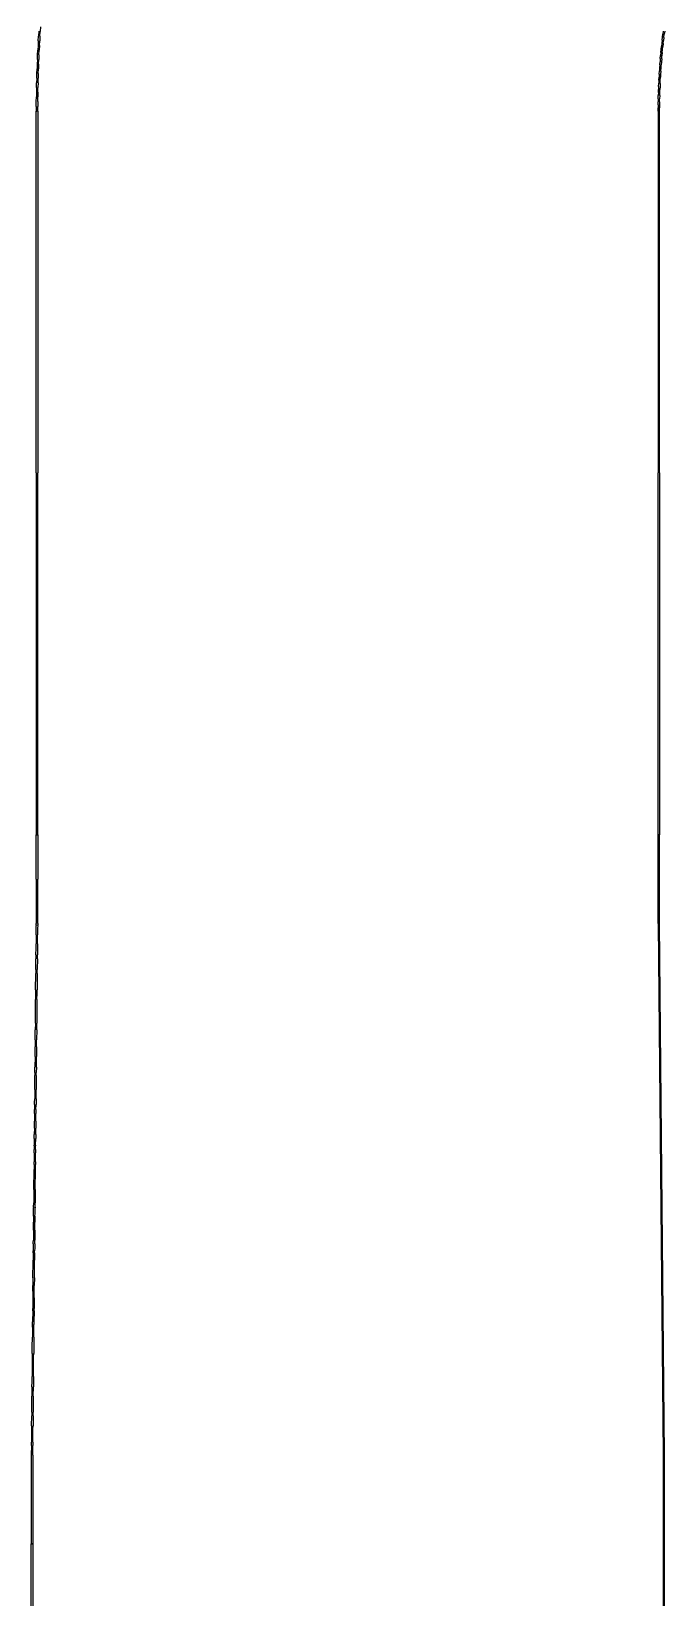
# Model space of a CAD drawing. Header units: metres. Extents: x 2 to 41.4, y 0.9 to 39.
# Drawn here: x 2.022 to 2.38, y 13.98 to 14.863 of the extents above; entities that cross this region are included whole.
import ezdxf

# ---------------------------------------------------------------- set-up
doc = ezdxf.new("R2010")
doc.units = ezdxf.units.M
doc.layers.add('BSA_MATERIAL_SECTION', color=7, linetype='Continuous')

msp = doc.modelspace()

# ---------------------------------------------------------------- linework, layer by layer
at = {"layer": 'BSA_MATERIAL_SECTION'}
for p, q in [((2.02613, 14.85798), (2.02628, 14.86062)), ((2.02645, 14.86326), (2.02628, 14.86062)), ((2.02708, 14.86057), (2.02693, 14.85793)), ((2.02708, 14.86057), (2.02725, 14.86321)), ((2.02742, 14.86585), (2.02725, 14.86321)), ((2.37809, 14.85823), (2.37829, 14.85996)), ((2.37829, 14.85996), (2.3785, 14.86169)), ((2.37872, 14.86342), (2.3785, 14.86169)), ((2.37908, 14.85987), (2.37888, 14.85814)), ((2.37908, 14.85987), (2.3793, 14.86159)), ((2.37951, 14.86331), (2.3793, 14.86159)), ((2.02572, 14.85005), (2.02585, 14.85269)), ((2.02598, 14.85534), (2.02585, 14.85269)), ((2.02613, 14.85798), (2.02598, 14.85534)), ((2.02652, 14.85001), (2.02665, 14.85265)), ((2.02678, 14.85529), (2.02665, 14.85265)), ((2.02678, 14.85529), (2.02693, 14.85793)), ((2.37736, 14.85131), (2.3772, 14.84958)), ((2.37736, 14.85131), (2.37753, 14.85305)), ((2.37753, 14.85305), (2.37771, 14.85478)), ((2.37789, 14.85651), (2.37771, 14.85478)), ((2.37809, 14.85823), (2.37789, 14.85651)), ((2.37816, 14.85124), (2.378, 14.84951)), ((2.37816, 14.85124), (2.37832, 14.85297)), ((2.37832, 14.85297), (2.37851, 14.85469)), ((2.37869, 14.85642), (2.37851, 14.85469)), ((2.37869, 14.85642), (2.37888, 14.85814)), ((2.0255, 14.84476), (2.02541, 14.84212)), ((2.02561, 14.84741), (2.0255, 14.84476)), ((2.02561, 14.84741), (2.02572, 14.85005)), ((2.0263, 14.84473), (2.02621, 14.84209)), ((2.0263, 14.84473), (2.02641, 14.84737)), ((2.02652, 14.85001), (2.02641, 14.84737)), ((2.37665, 14.84264), (2.37653, 14.84091)), ((2.37678, 14.84438), (2.37665, 14.84264)), ((2.37678, 14.84438), (2.37691, 14.84611)), ((2.37705, 14.84785), (2.37691, 14.84611)), ((2.37705, 14.84785), (2.3772, 14.84958)), ((2.37733, 14.84086), (2.37745, 14.84259)), ((2.37745, 14.84259), (2.37757, 14.84432)), ((2.3777, 14.84605), (2.37757, 14.84432)), ((2.37785, 14.84778), (2.3777, 14.84605)), ((2.37785, 14.84778), (2.378, 14.84951)), ((2.02513, 14.83154), (2.02518, 14.83418)), ((2.02525, 14.83683), (2.02518, 14.83418)), ((2.02525, 14.83683), (2.02532, 14.83947)), ((2.02532, 14.83947), (2.02541, 14.84212)), ((2.02598, 14.83416), (2.02593, 14.83152)), ((2.02598, 14.83416), (2.02605, 14.83681)), ((2.02612, 14.83945), (2.02605, 14.83681)), ((2.02612, 14.83945), (2.02621, 14.84209)), ((2.37608, 14.83222), (2.37615, 14.83396)), ((2.37623, 14.8357), (2.37615, 14.83396)), ((2.37623, 14.8357), (2.37633, 14.83743)), ((2.37642, 14.83917), (2.37633, 14.83743)), ((2.37642, 14.83917), (2.37653, 14.84091)), ((2.37695, 14.83392), (2.37688, 14.83219)), ((2.37695, 14.83392), (2.37703, 14.83566)), ((2.37703, 14.83566), (2.37713, 14.83739)), ((2.37722, 14.83912), (2.37713, 14.83739)), ((2.37733, 14.84086), (2.37722, 14.83912)), ((2.02502, 14.8236), (2.02505, 14.82624)), ((2.02508, 14.82889), (2.02505, 14.82624)), ((2.02513, 14.83154), (2.02508, 14.82889)), ((2.02582, 14.82359), (2.02585, 14.82624)), ((2.02588, 14.82888), (2.02585, 14.82624)), ((2.02588, 14.82888), (2.02593, 14.83152)), ((2.37587, 14.82527), (2.37584, 14.82353)), ((2.37587, 14.82527), (2.37591, 14.827)), ((2.37596, 14.82874), (2.37591, 14.827)), ((2.37596, 14.82874), (2.37602, 14.83048)), ((2.37608, 14.83222), (2.37602, 14.83048)), ((2.37664, 14.82351), (2.37667, 14.82525)), ((2.37671, 14.82698), (2.37667, 14.82525)), ((2.37671, 14.82698), (2.37676, 14.82872)), ((2.37676, 14.82872), (2.37682, 14.83045)), ((2.37688, 14.83219), (2.37682, 14.83045)), ((2.02501, 14.82095), (2.025, 14.81831)), ((2.025, 14.81831), (2.0254, 14.81831)), ((2.025, 14.61421), (2.025, 14.81831)), ((2.025, 14.81831), (2.0254, 14.81831)), ((2.02501, 14.82095), (2.02502, 14.8236)), ((2.0258, 14.81831), (2.0254, 14.81831)), ((2.0258, 14.81831), (2.0254, 14.81831)), ((2.0258, 14.81831), (2.02581, 14.82095)), ((2.0258, 14.81831), (2.0258, 14.61421)), ((2.02582, 14.82359), (2.02581, 14.82095)), ((2.3758, 14.81831), (2.37581, 14.82005)), ((2.3762, 14.81831), (2.3758, 14.81831)), ((2.3758, 14.81831), (2.3758, 14.61421)), ((2.3762, 14.81831), (2.3758, 14.81831)), ((2.37582, 14.82179), (2.37581, 14.82005)), ((2.37582, 14.82179), (2.37584, 14.82353)), ((2.3762, 14.81831), (2.3766, 14.81831)), ((2.3762, 14.81831), (2.3766, 14.81831)), ((2.3766, 14.81831), (2.37661, 14.82004)), ((2.3766, 14.61421), (2.3766, 14.81831)), ((2.37662, 14.82178), (2.37661, 14.82004)), ((2.37664, 14.82351), (2.37662, 14.82178)), ((2.025, 14.61421), (2.025, 14.41011)), ((2.0258, 14.41011), (2.0258, 14.61421)), ((2.3758, 14.41011), (2.3758, 14.61421)), ((2.3766, 14.61421), (2.3766, 14.41011)), ((2.025, 14.38511), (2.025, 14.41011)), ((2.0254, 14.41011), (2.025, 14.41011)), ((2.0254, 14.41011), (2.025, 14.41011)), ((2.0254, 14.41011), (2.0258, 14.41011)), ((2.0254, 14.41011), (2.0258, 14.41011)), ((2.0258, 14.41011), (2.0258, 14.38511)), ((2.3762, 14.41011), (2.3758, 14.41011)), ((2.3758, 14.36011), (2.3758, 14.41011)), ((2.3758, 14.41011), (2.3762, 14.41011)), ((2.3762, 14.41011), (2.3766, 14.41011)), ((2.3766, 14.41011), (2.3762, 14.41011)), ((2.3766, 14.36011), (2.3766, 14.41011)), ((2.025, 14.38511), (2.025, 14.36011)), ((2.0258, 14.36011), (2.0258, 14.38511)), ((2.02494, 14.35358), (2.02498, 14.35747)), ((2.02498, 14.35747), (2.02499, 14.35891)), ((2.02499, 14.35934), (2.025, 14.35998)), ((2.02499, 14.35934), (2.02499, 14.35928)), ((2.02499, 14.35928), (2.02499, 14.35891)), ((2.025, 14.36011), (2.025, 14.36007)), ((2.025, 14.36006), (2.025, 14.36007)), ((2.025, 14.36004), (2.025, 14.36006)), ((2.025, 14.36004), (2.025, 14.36002)), ((2.025, 14.35998), (2.025, 14.36002)), ((2.02578, 14.35747), (2.02574, 14.35358)), ((2.02579, 14.35891), (2.02578, 14.35747)), ((2.0258, 14.35998), (2.02579, 14.35934)), ((2.02579, 14.35928), (2.02579, 14.35934)), ((2.02579, 14.35891), (2.02579, 14.35928)), ((2.0258, 14.36007), (2.0258, 14.36011)), ((2.0258, 14.36007), (2.0258, 14.36006)), ((2.0258, 14.36006), (2.0258, 14.36004)), ((2.0258, 14.36002), (2.0258, 14.36004)), ((2.0258, 14.36002), (2.0258, 14.35998)), ((2.3758, 14.36011), (2.3786, 14.06011)), ((2.3794, 14.06011), (2.3766, 14.36011)), ((2.02488, 14.34615), (2.0249, 14.34856)), ((2.02492, 14.35128), (2.0249, 14.34856)), ((2.02494, 14.35358), (2.02492, 14.35128)), ((2.0257, 14.34856), (2.02568, 14.34615)), ((2.0257, 14.34856), (2.02572, 14.35128)), ((2.02572, 14.35128), (2.02574, 14.35358)), ((2.02476, 14.33402), (2.02482, 14.3401)), ((2.02484, 14.34246), (2.02482, 14.3401)), ((2.02484, 14.34246), (2.02488, 14.34615)), ((2.02562, 14.3401), (2.02556, 14.33402)), ((2.02562, 14.3401), (2.02564, 14.34246)), ((2.02568, 14.34615), (2.02564, 14.34246)), ((2.02465, 14.3226), (2.02474, 14.3318)), ((2.02476, 14.33402), (2.02474, 14.3318)), ((2.02554, 14.3318), (2.02545, 14.3226)), ((2.02554, 14.3318), (2.02556, 14.33402)), ((2.02465, 14.3226), (2.02463, 14.32048)), ((2.02543, 14.32048), (2.02545, 14.3226)), ((2.02455, 14.31085), (2.0246, 14.31723)), ((2.02463, 14.32048), (2.0246, 14.31723)), ((2.0254, 14.31723), (2.02535, 14.31085)), ((2.0254, 14.31723), (2.02543, 14.32048)), ((2.02448, 14.30385), (2.02444, 14.30011)), ((2.02448, 14.30385), (2.02452, 14.30793)), ((2.02452, 14.30793), (2.02455, 14.31085)), ((2.02524, 14.30011), (2.02528, 14.30385)), ((2.02532, 14.30793), (2.02528, 14.30385)), ((2.02535, 14.31085), (2.02532, 14.30793)), ((2.02439, 14.29448), (2.02435, 14.29046)), ((2.02439, 14.29448), (2.02444, 14.30011)), ((2.02515, 14.29046), (2.02519, 14.29448)), ((2.02524, 14.30011), (2.02519, 14.29448)), ((2.0243, 14.2851), (2.02433, 14.28837)), ((2.02433, 14.28837), (2.02435, 14.29046)), ((2.02513, 14.28837), (2.0251, 14.2851)), ((2.02515, 14.29046), (2.02513, 14.28837)), ((2.02422, 14.27596), (2.02425, 14.27906)), ((2.0243, 14.2851), (2.02425, 14.27906)), ((2.02505, 14.27906), (2.02502, 14.27596)), ((2.02505, 14.27906), (2.0251, 14.2851)), ((2.02414, 14.26635), (2.02415, 14.2688)), ((2.02415, 14.2688), (2.0242, 14.27439)), ((2.02421, 14.27543), (2.0242, 14.27439)), ((2.02422, 14.27596), (2.02421, 14.27543)), ((2.02495, 14.2688), (2.02494, 14.26635)), ((2.025, 14.27439), (2.02495, 14.2688)), ((2.025, 14.27439), (2.02501, 14.27543)), ((2.02501, 14.27543), (2.02502, 14.27596)), ((2.02407, 14.25902), (2.02409, 14.26124)), ((2.02414, 14.26635), (2.02409, 14.26124)), ((2.02489, 14.26124), (2.02487, 14.25902)), ((2.02489, 14.26124), (2.02494, 14.26635)), ((2.02401, 14.25296), (2.02396, 14.24859)), ((2.02401, 14.25296), (2.02403, 14.25511)), ((2.02406, 14.25798), (2.02403, 14.25511)), ((2.02406, 14.25798), (2.02407, 14.25902)), ((2.02476, 14.24859), (2.02481, 14.25296)), ((2.02483, 14.25511), (2.02481, 14.25296)), ((2.02483, 14.25511), (2.02486, 14.25798)), ((2.02487, 14.25902), (2.02486, 14.25798)), ((2.02393, 14.24463), (2.02389, 14.24095)), ((2.02393, 14.24463), (2.02396, 14.24859)), ((2.02469, 14.24095), (2.02473, 14.24463)), ((2.02474, 14.24545), (2.02473, 14.24463)), ((2.02476, 14.24859), (2.02474, 14.24545)), ((2.0238, 14.23062), (2.02382, 14.23261)), ((2.02384, 14.23456), (2.02382, 14.23261)), ((2.02388, 14.23882), (2.02384, 14.23505)), ((2.02384, 14.23456), (2.02384, 14.23505)), ((2.02388, 14.23911), (2.02389, 14.24095)), ((2.02388, 14.23882), (2.02388, 14.23911)), ((2.02462, 14.23261), (2.0246, 14.23062)), ((2.02462, 14.23261), (2.02464, 14.23456)), ((2.02464, 14.23505), (2.02468, 14.23882)), ((2.02464, 14.23505), (2.02464, 14.23456)), ((2.02469, 14.24095), (2.02468, 14.23911)), ((2.02468, 14.23911), (2.02468, 14.23882)), ((2.02373, 14.22417), (2.02372, 14.22135)), ((2.02373, 14.22417), (2.02375, 14.22553)), ((2.0238, 14.23062), (2.02375, 14.22553)), ((2.02452, 14.22135), (2.02453, 14.22417)), ((2.02455, 14.22553), (2.02453, 14.22417)), ((2.02455, 14.22553), (2.0246, 14.23062)), ((2.0236, 14.21011), (2.02372, 14.22135)), ((2.0244, 14.21011), (2.02452, 14.22135)), ((2.0236, 14.21011), (2.02353, 14.20252)), ((2.0244, 14.21011), (2.02433, 14.20252)), ((2.02346, 14.19493), (2.0235, 14.19973)), ((2.02351, 14.19994), (2.0235, 14.19973)), ((2.02351, 14.20004), (2.02353, 14.20252)), ((2.02351, 14.20004), (2.02351, 14.19994)), ((2.02428, 14.1965), (2.0243, 14.19973)), ((2.02431, 14.19994), (2.0243, 14.19973)), ((2.02431, 14.20004), (2.02433, 14.20252)), ((2.02431, 14.20004), (2.02431, 14.19994)), ((2.02339, 14.18711), (2.02341, 14.18859)), ((2.02341, 14.18859), (2.02342, 14.1897)), ((2.02342, 14.1897), (2.02343, 14.19161)), ((2.02346, 14.19493), (2.02343, 14.19161)), ((2.02419, 14.18711), (2.02421, 14.18859)), ((2.02421, 14.18859), (2.02422, 14.1897)), ((2.02422, 14.1897), (2.02423, 14.19161)), ((2.02426, 14.19493), (2.02423, 14.19161)), ((2.02426, 14.19493), (2.02428, 14.1965)), ((2.02332, 14.17945), (2.02333, 14.18019)), ((2.02333, 14.18019), (2.02334, 14.18142)), ((2.02339, 14.18711), (2.02334, 14.18142)), ((2.02412, 14.17945), (2.02413, 14.18019)), ((2.02413, 14.18019), (2.02414, 14.18142)), ((2.02419, 14.18711), (2.02414, 14.18142)), ((2.02328, 14.17435), (2.02323, 14.17015)), ((2.0233, 14.17684), (2.02328, 14.17546)), ((2.02328, 14.17435), (2.02328, 14.17546)), ((2.02332, 14.17945), (2.0233, 14.17684)), ((2.02408, 14.17435), (2.02403, 14.17015)), ((2.0241, 14.17684), (2.02408, 14.17546)), ((2.02408, 14.17435), (2.02408, 14.17546)), ((2.02412, 14.17945), (2.0241, 14.17684)), ((2.02313, 14.16011), (2.02322, 14.1692)), ((2.02322, 14.1692), (2.02323, 14.16951)), ((2.02323, 14.16951), (2.02323, 14.17015)), ((2.02393, 14.16011), (2.02402, 14.1692)), ((2.02402, 14.1692), (2.02403, 14.16951)), ((2.02403, 14.16951), (2.02403, 14.17015)), ((2.02306, 14.1527), (2.0231, 14.15579)), ((2.02313, 14.16011), (2.0231, 14.15579)), ((2.02386, 14.1527), (2.0239, 14.15579)), ((2.02393, 14.16011), (2.0239, 14.15579)), ((2.02303, 14.149), (2.02298, 14.14282)), ((2.02306, 14.1527), (2.02303, 14.149)), ((2.02383, 14.149), (2.02378, 14.14282)), ((2.02383, 14.149), (2.02386, 14.1527)), ((2.02289, 14.13387), (2.02291, 14.13541)), ((2.02296, 14.14159), (2.02291, 14.13541)), ((2.02296, 14.14159), (2.02298, 14.14282)), ((2.02371, 14.13541), (2.02369, 14.13387)), ((2.02376, 14.14159), (2.02371, 14.13541)), ((2.02376, 14.14159), (2.02378, 14.14282)), ((2.02277, 14.12122), (2.02282, 14.12677)), ((2.02287, 14.13233), (2.02282, 14.12677)), ((2.02287, 14.13233), (2.02289, 14.13387)), ((2.02362, 14.12677), (2.02357, 14.12122)), ((2.02362, 14.12677), (2.02367, 14.13233)), ((2.02367, 14.13233), (2.02369, 14.13387)), ((2.02274, 14.11844), (2.02277, 14.12122)), ((2.02274, 14.11751), (2.02274, 14.11844)), ((2.02357, 14.12122), (2.02354, 14.11844)), ((2.02354, 14.11844), (2.02354, 14.11751)), ((2.02267, 14.11011), (2.02265, 14.10825)), ((2.02272, 14.11566), (2.02267, 14.11011)), ((2.02274, 14.11751), (2.02272, 14.11566)), ((2.02345, 14.10825), (2.02347, 14.11011)), ((2.02347, 14.11011), (2.02352, 14.11566)), ((2.02352, 14.11566), (2.02354, 14.11751)), ((2.02256, 14.09879), (2.02259, 14.10146)), ((2.02259, 14.10146), (2.0226, 14.10249)), ((2.0226, 14.10249), (2.02261, 14.10455)), ((2.02265, 14.10825), (2.02261, 14.10455)), ((2.02339, 14.10146), (2.02336, 14.09879)), ((2.0234, 14.10249), (2.02339, 14.10146)), ((2.02341, 14.10455), (2.0234, 14.10249)), ((2.02341, 14.10455), (2.02345, 14.10825)), ((2.02246, 14.08809), (2.02251, 14.09344)), ((2.02256, 14.09879), (2.02251, 14.09344)), ((2.02331, 14.09344), (2.02326, 14.08809)), ((2.02331, 14.09344), (2.02336, 14.09879)), ((2.02243, 14.08439), (2.02241, 14.08233)), ((2.02243, 14.08439), (2.02244, 14.08541)), ((2.02244, 14.08541), (2.02246, 14.08809)), ((2.02321, 14.08233), (2.02323, 14.08439)), ((2.02324, 14.08541), (2.02323, 14.08439)), ((2.02326, 14.08809), (2.02324, 14.08541)), ((2.02234, 14.07492), (2.0223, 14.07122)), ((2.02236, 14.07677), (2.02234, 14.07492)), ((2.02236, 14.07677), (2.02241, 14.08233)), ((2.0231, 14.07122), (2.02314, 14.07492)), ((2.02314, 14.07492), (2.02316, 14.07677)), ((2.02321, 14.08233), (2.02316, 14.07677)), ((2.02225, 14.06566), (2.0222, 14.06011)), ((2.02225, 14.06566), (2.02227, 14.06751)), ((2.0223, 14.07122), (2.02227, 14.06751)), ((2.023, 14.06011), (2.02305, 14.06566)), ((2.02307, 14.06751), (2.02305, 14.06566)), ((2.02307, 14.06751), (2.0231, 14.07122)), ((2.0222, 14.06011), (2.0222, 14.01011)), ((2.023, 14.06011), (2.023, 14.01011)), ((2.3786, 14.06011), (2.3786, 14.01011)), ((2.3794, 14.01011), (2.3794, 14.06011)), ((2.0222, 14.01011), (2.0226, 14.01011)), ((2.0222, 13.47671), (2.0222, 14.01011)), ((2.0226, 14.01011), (2.0222, 14.01011)), ((2.023, 14.01011), (2.0226, 14.01011)), ((2.0226, 14.01011), (2.023, 14.01011)), ((2.023, 14.01011), (2.023, 13.47671)), ((2.3786, 14.01011), (2.3794, 14.01011)), ((2.3786, 14.01011), (2.3786, 12.94331)), ((2.3794, 14.01011), (2.3786, 14.01011)), ((2.3794, 12.94331), (2.3794, 14.01011))]:
    msp.add_line(p, q, dxfattribs=at)

doc.saveas('drawing.dxf')
